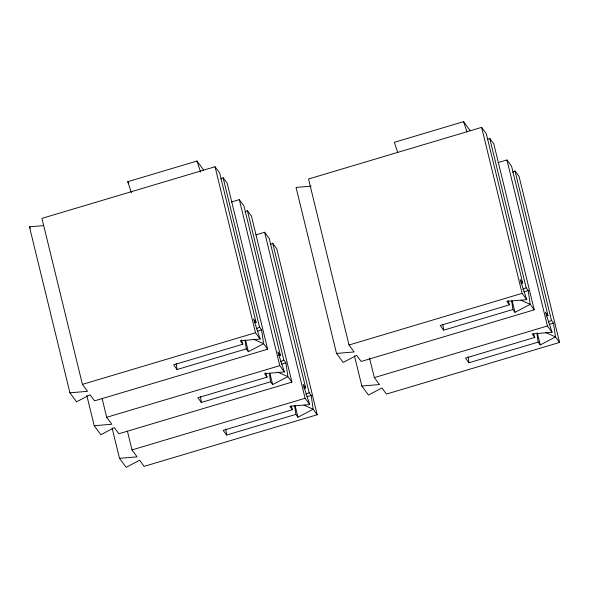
<?xml version="1.0" encoding="UTF-8"?>
<svg xmlns="http://www.w3.org/2000/svg" width="589" height="589" viewBox="0 0 589 589"><rect width="100%" height="100%" fill="white"/><g stroke="black" fill="none" stroke-linecap="round" stroke-linejoin="round"><path stroke-width="0.88" d="M220.728 178.968L223.128 177.709L227.177 183.194L267.642 349.203L94.557 400.844L90.051 394.74L76.555 401.808L69.922 392.811L29.45 226.794L43.542 225.609M245.002 211.885L247.402 210.626L251.451 216.111L291.923 382.121L118.831 433.754L114.332 427.651L100.837 434.726L94.196 425.722L86.797 395.381M270.307 244.494L272.707 243.235L276.756 248.72L317.221 414.73L144.136 466.363L139.63 460.259L126.134 467.335L119.501 458.33L112.101 427.989M487.331 139.593L489.731 138.334L493.781 143.819L534.245 309.829L361.16 361.462L356.654 355.358L343.159 362.434L336.525 353.429L296.053 187.42L311.029 186.161M512.629 172.202L515.036 170.943L519.078 176.428L559.55 342.437L386.458 394.07L381.959 387.974L368.464 395.042L361.823 386.038L354.431 355.697M256.348 328.795L259.55 327.116L223.128 177.709M245.061 340.265L246.29 348.879L248.367 351.699L263.6 343.718L261.626 329.936L259.55 327.116M280.622 361.712L283.824 360.034L247.402 210.626M269.335 373.183L270.565 381.797L272.641 384.617L287.874 376.636L285.908 362.853L283.824 360.034M305.927 394.321L309.129 392.642L272.707 243.235M522.951 289.42L526.154 287.741L489.731 138.334M294.64 405.792L295.869 414.406L297.946 417.226L313.179 409.245L311.206 395.462L309.129 392.642M511.664 300.891L512.894 309.505L514.97 312.325L530.203 304.344L528.23 290.561L526.154 287.741M548.249 322.028L551.459 320.35L515.036 170.943M536.962 333.499L538.191 342.113L540.275 344.933L555.501 336.952L553.535 323.17L551.459 320.35M131.376 192.713L127.747 181.699L196.984 161.04L203.625 170.044M254.293 322.588L256.097 322.433L219.675 173.026L215.037 166.739L41.944 218.372L82.416 384.381L87.533 391.324L69.922 392.811M470.228 130.67L463.587 121.665L394.35 142.317L397.7 152.492M231.403 202.012L239.311 199.649L243.956 205.944L280.379 355.351L278.568 355.506M520.897 283.213L522.701 283.059L486.278 133.651L481.64 127.357L308.548 178.997L349.019 345.007L354.136 351.95L336.525 353.429M255.832 234.878L264.616 232.257L269.254 238.552L305.676 387.96L303.872 388.114M498.154 162.593L506.945 159.972L511.583 166.26L548.006 315.667L546.194 315.822M257.305 331.224L261.626 329.936M82.416 384.381L255.508 332.748L260.147 339.036L240.26 340.714L242.837 344.204L173.6 364.856L177.053 369.539L246.29 348.879M281.579 364.142L285.908 362.853M523.908 291.849L528.23 290.561M102.125 398.554L106.69 417.299L279.782 365.659L284.421 371.953L264.542 373.625L267.111 377.115L197.875 397.774L201.328 402.449L270.565 381.797M349.019 345.007L522.112 293.366L526.75 299.661L506.864 301.332L509.441 304.822L440.204 325.481L443.657 330.157L512.894 309.505M306.884 396.75L311.206 395.462M549.206 324.458L553.535 323.17M127.423 431.163L131.995 449.908L305.087 398.274L309.726 404.562L289.84 406.233L292.416 409.723L223.179 430.382L226.632 435.057L295.869 414.406M369.531 357.979L374.324 377.615L547.409 325.982L552.055 332.27L532.169 333.948L534.746 337.431L465.509 358.09L468.962 362.772L538.191 342.113M361.823 386.038L379.441 384.558L374.324 377.615M94.196 425.722L111.814 424.242L106.69 417.299M119.501 458.33L137.112 456.85L131.995 449.908M520.985 300.221L530.203 304.344L534.245 309.829M545.443 332.454L555.501 336.952L559.55 342.437M253.542 339.22L263.6 343.718L267.642 349.203M277.817 372.138L287.874 376.636L291.923 382.121M303.961 405.122L313.179 409.245L317.221 414.73M548.006 315.667L545.429 312.177L552.055 332.27M522.701 283.059L520.131 279.569L526.75 299.661M305.676 387.96L303.107 384.47L309.726 404.562M256.097 322.433L253.528 318.943L260.147 339.036M280.379 355.351L277.802 351.861L284.421 371.953M127.747 181.699L128.77 183.083M29.45 226.794L30.473 228.186M533.59 333.941L534.746 337.431M463.587 121.665L466.937 131.833M507.998 300.456L509.441 304.822M291.268 406.233L292.416 409.723M196.984 161.04L200.613 172.062M265.676 372.749L267.111 377.115M241.394 339.831L242.837 344.204M506.945 159.972L547.409 325.982M537.293 332.704L540.275 344.933M481.64 127.357L522.112 293.366M512.202 300.964L514.97 312.325M264.616 232.257L305.087 398.274M295.177 405.865L297.946 417.226M239.311 199.649L279.782 365.659M269.872 373.257L272.641 384.617M215.037 166.739L255.508 332.748M245.598 340.339L248.367 351.699M468.1 356.743L468.962 362.772M442.795 324.127L443.657 330.157M225.771 429.028L226.632 435.057M200.466 396.419L201.328 402.449M176.192 363.509L177.053 369.539"/></g></svg>
